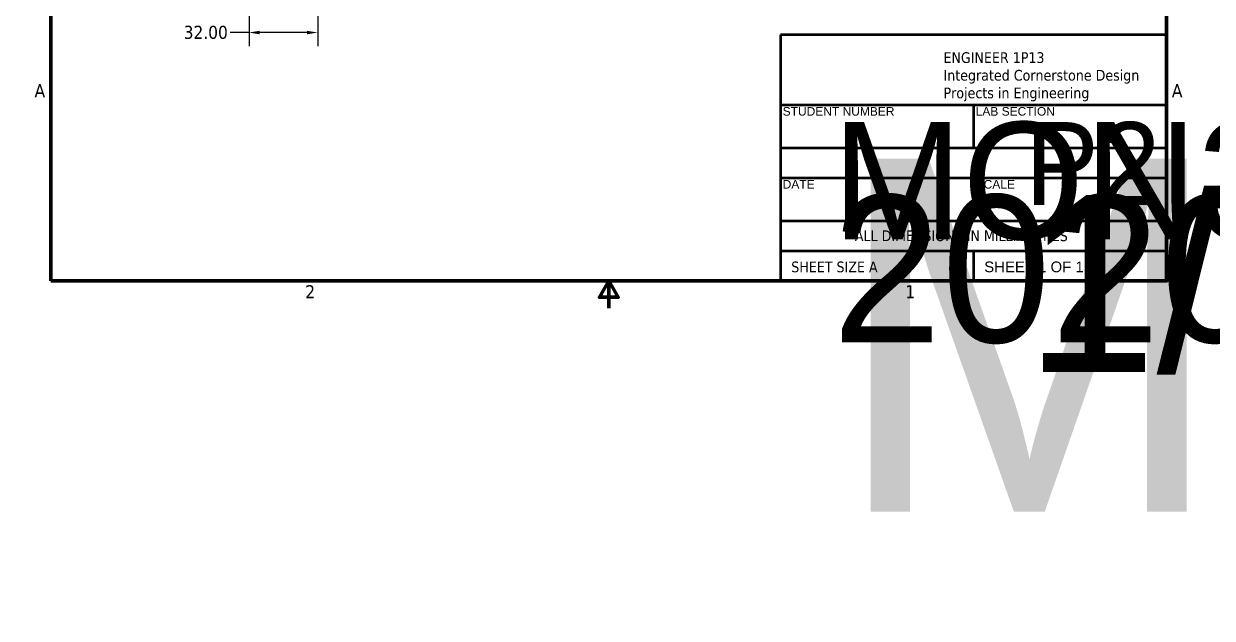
# Model space of a CAD drawing. Header units: millimetres. Extents: x 7 to 3404, y -138 to 425.
# Drawn here: x 7 to 561, y -138 to 139 of the extents above; entities that cross this region are included whole.
import ezdxf
from ezdxf.enums import TextEntityAlignment as Align

# ---------------------------------------------------------------- set-up
doc = ezdxf.new("R2018")
doc.units = ezdxf.units.MM
doc.header["$LTSCALE"] = 2
for name, color, linetype, lineweight in [('Border (ANSI)', 7, 'Continuous', 70), ('Dimension (ANSI)', 7, 'Continuous', 25), ('Title (ANSI)', 7, 'Continuous', 50)]:
    doc.layers.add(name, color=color, linetype=linetype, lineweight=lineweight)
doc.styles.add('Note Text (ANSI)', font='tahoma.ttf')
doc.dimstyles.new('1P13 - mm (ANSI)', dxfattribs={"dimscale": 2, "dimtxt": 3.048, "dimasz": 2.5, "dimexe": 3.175, "dimexo": 1.6002, "dimgap": 0.8, "dimtad": 0, "dimtih": 1, "dimtoh": 1, "dimrnd": 1e-08, "dimzin": 4, "dimdsep": 46, "dimtxsty": 'Note Text (ANSI)', "dimcen": 0.09, "dimdle": 10, "dimclrd": 256, "dimclre": 256, "dimclrt": 256, "dimadec": 1, "dimazin": 1, "dimtfac": 1, "dimtofl": 0, "dimtmove": 0, "dimatfit": 3, "dimfxl": 1, "dimtolj": 1, "dimtzin": 4, "dimlwd": -1, "dimlwe": -1, "dimarcsym": 0})

# ---------------------------------------------------------------- blocks, each defined once
blk = doc.blocks.new('Borders Default Border')
at = {"layer": 'Border (ANSI)', "flags": 128}
for points in [[(139.7, 212.6), (139.7, 206.25), (137.5, 210.06), (141.9, 210.06), (139.7, 206.25)], [(9.65, 9.65), (9.65, 206.25), (269.75, 206.25), (269.75, 9.65), (9.65, 9.65)], [(3.3, 107.95), (9.65, 107.95), (5.84, 110.15), (5.84, 105.75), (9.65, 107.95)], [(276.1, 107.95), (269.75, 107.95), (273.56, 110.15), (273.56, 105.75), (269.75, 107.95)], [(139.7, 3.3), (139.7, 9.65), (137.5, 5.84), (141.9, 5.84), (139.7, 9.65)]]:
    blk.add_lwpolyline(points, dxfattribs=at)
at = {"layer": 'Border (ANSI)', "char_height": 3.05, "attachment_point": 7, "style": 'Note Text (ANSI)'}
for s, insert in [('2', (68.93, 207.26)), ('1', (208.86, 207.26)), ('B', (6.18, 160.4)), ('B', (271.36, 160.4)), ('A', (5.82, 52.45)), ('A', (270.99, 52.45)), ('2', (68.93, 5.59)), ('1', (208.86, 5.59))]:
    blk.add_mtext(s, dxfattribs=dict(at, insert=insert))
blk = doc.blocks.new('Title Blocks 1P13 Template (mm)')
at = {"layer": 'Title (ANSI)'}
for p, q in [((169.95, 145.62), (79.95, 145.62)), ((79.95, 145.62), (79.95, 88.29)), ((169.95, 145.62), (169.95, 88.29)), ((79.95, 129.29), (169.95, 129.29)), ((124.95, 129.29), (124.95, 119.29)), ((79.95, 119.29), (169.95, 119.29)), ((79.95, 112.29), (169.95, 112.29)), ((124.95, 112.29), (124.95, 102.29)), ((79.95, 102.29), (169.95, 102.29)), ((79.95, 95.29), (169.95, 95.29)), ((124.95, 95.29), (124.95, 88.29)), ((79.95, 88.29), (169.95, 88.29))]:
    blk.add_line(p, q, dxfattribs=at)
at = {"layer": 'Title (ANSI)', "insert": (117.95, 141.57), "char_height": 2.5, "width": 48.6648, "attachment_point": 1, "line_spacing_factor": 0.987884, "style": 'Note Text (ANSI)'}
blk.add_mtext('\\fTahoma|b0|i0;\\H2.5000;ENGINEER 1P13\\P\\fTahoma|b0|i0;\\H2.5000;Integrated Cornerstone Design Projects in Engineering', dxfattribs=at)
at = {"layer": 'Title (ANSI)', "attachment_point": 1, "style": 'Note Text (ANSI)'}
for s, insert, char_height, width in [('\\fArial|b0|i0;\\H2.0000;STUDENT NUMBER', (80.45, 128.79), 2, 28.5105), ('\\fArial|b0|i0;\\H2.0000;LAB SECTION', (125.45, 128.79), 2, 19.3081), ('\\fArial|b0|i0;\\H2.0000;DATE', (80.45, 111.79), 2, 13.0033), ('\\fArial|b0|i0;\\H2.0000;SCALE', (125.45, 111.79), 2, 13.0033), ('\\fTahoma|b0|i0;\\H2.5000;ALL DIMENSIONS IN MILLIMETRES', (97.28, 100.04), 2.5, 54.5679), ('\\fTahoma|b0|i0;\\H2.5000;SHEET SIZE A', (82.45, 92.79), 2.5, 43.4685), ('\\fArial|b0|i0;\\H2.4900;SHEET 1 OF 1 ', (127.45, 92.79), 2.49, 80.9808)]:
    blk.add_mtext(s, dxfattribs=dict(at, insert=insert, char_height=char_height, width=width))
at = {"layer": 'Title (ANSI)', "lineweight": 30, "flags": 104}
for tag, height, p in [('AUTHOR', 3.05, (91.95, 125.29)), ('SUBJECT', 2.49, (136.95, 125.29)), ('TITLE', 3.05, (91.95, 116.79)), ('CREATION_DATE', 2.49, (91.95, 108.29)), ('Initial_View_Scale', 3.05, (136.95, 108.29))]:
    blk.add_attdef(tag, text='', height=height, dxfattribs=at).set_placement(p, align=Align.TOP_LEFT)
blk = doc.blocks.new('*D16')
at = {"layer": 'Defpoints', "color": 0, "transparency": 16777216}
for p in [(111.66, 179.04), (143.66, 179.04), (143.66, 135.04)]:
    blk.add_point(p, dxfattribs=at)
at = {"layer": 'Dimension (ANSI)', "transparency": 16777216}
for p, q in [((111.66, 175.84), (111.66, 128.69)), ((143.66, 175.84), (143.66, 128.69)), ((111.66, 135.04), (102.88, 135.04)), ((138.66, 135.04), (116.66, 135.04))]:
    blk.add_line(p, q, dxfattribs=at)
for points in [[(116.66, 135.87), (116.66, 134.2), (111.66, 135.04)], [(138.66, 135.87), (138.66, 134.2), (143.66, 135.04)]]:
    blk.add_solid(points, dxfattribs=at)
at = {"layer": 'Dimension (ANSI)', "transparency": 16777216, "insert": (81.17, 138.21), "char_height": 6.096, "attachment_point": 1, "style": 'Note Text (ANSI)'}
blk.add_mtext('\\A1;32.00', dxfattribs=at)

msp = doc.modelspace()

# ---------------------------------------------------------------- block references
at = {"xscale": 2, "yscale": 2, "zscale": 2}
msp.add_blockref('Borders Default Border', (0, 0), dxfattribs=at)
ref = msp.add_blockref('Title Blocks 1P13 Template (mm)', (199.588, -157.27), dxfattribs=dict(xscale=2, yscale=2, zscale=2))
lines = msp.add_mtext('1/2', dxfattribs={"layer": 'Title (ANSI)', "insert": (473.496, 59.304), "char_height": 82.5202, "attachment_point": 1})
ref.add_attrib('Initial_View_Scale', '', (473.496, 59.304), dxfattribs={"flags": 104}).embed_mtext(lines)
lines = msp.add_mtext('2020-11-14', dxfattribs={"layer": 'Title (ANSI)', "insert": (383.496, 59.304), "char_height": 68.6324, "attachment_point": 1})
ref.add_attrib('CREATION_DATE', '', (383.496, 59.304), dxfattribs={"flags": 104}).embed_mtext(lines)
lines = msp.add_mtext('P2', dxfattribs={"layer": 'Title (ANSI)', "insert": (473.496, 93.304), "char_height": 38.6162, "attachment_point": 1})
ref.add_attrib('SUBJECT', '', (473.496, 93.304), dxfattribs={"flags": 104}).embed_mtext(lines)
lines = msp.add_mtext('MON30_P2_ContainerDrawing', dxfattribs={"layer": 'Title (ANSI)', "insert": (383.496, 76.304), "char_height": 164.61399, "attachment_point": 1})
ref.add_attrib('TITLE', '', (383.496, 76.304), dxfattribs={"flags": 104}).embed_mtext(lines)
lines = msp.add_mtext('MON30', dxfattribs={"layer": 'Title (ANSI)', "insert": (383.496, 93.304), "char_height": 54.6081, "attachment_point": 1})
ref.add_attrib('AUTHOR', '', (383.496, 93.304), dxfattribs={"flags": 104}).embed_mtext(lines)

# ---------------------------------------------------------------- dimensions: what is measured, and where the dimension line sits
at = {"layer": 'Dimension (ANSI)'}
dim = msp.add_linear_dim(base=(143.657, 135.038), p1=(111.657, 179.038), p2=(143.657, 179.038), angle=180, dimstyle='1P13 - mm (ANSI)', override={"dimgap": 0.8, "dimtih": 0, "dimtoh": 0, "dimdec": 2, "dimtol": 0, "dimlim": 0, "dimtp": 0, "dimtm": 0, "dimtdec": 2, "dimatfit": 2}, dxfattribs=at)
dim.commit()
dim.dimension.update_dxf_attribs({"geometry": '*D16', "text_midpoint": (91.229, 135.038), "dimtype": 160})

doc.saveas('drawing.dxf')
